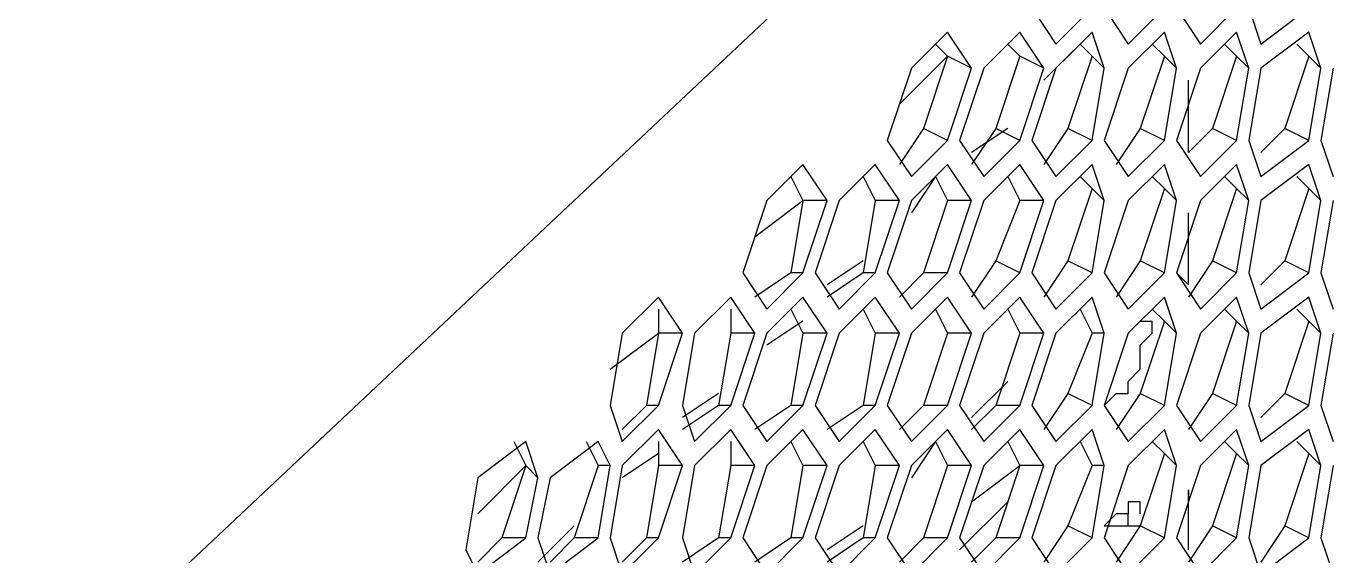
# Model space of a CAD drawing. Header units: millimetres. Extents: x 929 to 1725, y 58 to 532.
# Drawn here: x 1084.45 to 1097.09, y 397.95 to 403.1 of the extents above; entities that cross this region are included whole.
import ezdxf

# ---------------------------------------------------------------- set-up
doc = ezdxf.new("R2010")
doc.units = ezdxf.units.MM
doc.header["$MEASUREMENT"] = 0
doc.layers.add('TT-WIRE-EQPM', color=6, linetype='CONTINUOUS')

msp = doc.modelspace()

# ---------------------------------------------------------------- linework, layer by layer
at = {"layer": 'TT-WIRE-EQPM', "linetype": 'Continuous'}
for points in [[(1137.40977, 446.23357), (1081.93205, 394.03301)], [(1094.22142, 403.2793), (1094.4555, 402.92817)], [(1094.4555, 402.92817), (1094.80663, 403.2793)], [(1094.92367, 403.2793), (1095.15775, 402.92817)], [(1095.15775, 402.92817), (1095.50887, 403.2793)], [(1095.62592, 403.2793), (1095.86, 402.92817)], [(1095.86, 402.92817), (1096.21112, 403.2793)], [(1096.32817, 403.2793), (1096.44521, 402.92817)], [(1096.44521, 402.92817), (1096.91337, 403.2793)], [(1093.40213, 403.04521), (1093.051, 402.69409)], [(1093.63621, 402.69409), (1093.40213, 403.04521)], [(1094.10438, 403.04521), (1093.75325, 402.69409)], [(1094.33846, 402.69409), (1094.10438, 403.04521)], [(1094.80663, 403.04521), (1094.4555, 402.69409)], [(1094.92367, 402.69409), (1094.80663, 403.04521)], [(1095.50887, 403.04521), (1095.15775, 402.69409)], [(1095.62592, 402.69409), (1095.50887, 403.04521)], [(1096.21112, 403.04521), (1095.86, 402.69409)], [(1096.32817, 402.69409), (1096.21112, 403.04521)], [(1096.91337, 403.04521), (1096.44521, 402.69409)], [(1097.03042, 402.69409), (1096.91337, 403.04521)], [(1093.28508, 402.92817), (1093.40213, 402.81113)], [(1093.98733, 402.92817), (1094.10438, 402.81113)], [(1094.68958, 402.92817), (1094.33846, 402.57705)], [(1094.68958, 402.92817), (1094.80663, 402.81113)], [(1095.39183, 402.92817), (1095.50887, 402.81113)], [(1096.09408, 402.92817), (1096.21112, 402.81113)], [(1096.79633, 402.92817), (1096.91337, 402.81113)], [(1092.93396, 402.34296), (1093.40213, 402.81113)], [(1093.40213, 402.81113), (1093.16804, 402.10888)], [(1093.63621, 402.69409), (1093.40213, 402.81113)], [(1094.10438, 402.81113), (1093.87029, 402.10888)], [(1094.33846, 402.69409), (1094.10438, 402.81113)], [(1094.80663, 402.81113), (1094.57254, 402.10888)], [(1094.92367, 402.69409), (1094.80663, 402.81113)], [(1095.50887, 402.81113), (1095.27479, 402.10888)], [(1095.62592, 402.69409), (1095.50887, 402.81113)], [(1096.21112, 402.81113), (1095.97704, 402.10888)], [(1096.32817, 402.69409), (1096.21112, 402.81113)], [(1096.91337, 402.81113), (1096.67929, 402.10888)], [(1097.03042, 402.69409), (1096.91337, 402.81113)], [(1093.051, 402.69409), (1092.81692, 401.99184)], [(1093.40213, 401.99184), (1093.63621, 402.69409)], [(1093.75325, 402.69409), (1093.51917, 401.99184)], [(1094.10438, 401.99184), (1094.33846, 402.69409)], [(1094.4555, 402.69409), (1094.22142, 401.99184)], [(1094.80663, 401.99184), (1094.92367, 402.69409)], [(1095.15775, 402.69409), (1094.92367, 401.99184)], [(1095.50887, 401.99184), (1095.62592, 402.69409)], [(1095.86, 402.69409), (1095.62592, 401.99184)], [(1096.21112, 401.99184), (1096.32817, 402.69409)], [(1096.44521, 402.69409), (1096.32817, 401.99184)], [(1096.91337, 401.99184), (1097.03042, 402.69409)], [(1097.14746, 402.69409), (1097.03042, 401.99184)], [(1095.74296, 401.8748), (1095.74296, 402.57705)], [(1093.16804, 402.10888), (1092.93396, 401.75776)], [(1093.40213, 401.99184), (1093.16804, 402.10888)], [(1093.87029, 402.10888), (1093.63621, 401.75776)], [(1093.98733, 402.10888), (1093.63621, 401.8748)], [(1094.10438, 401.99184), (1093.87029, 402.10888)], [(1094.57254, 402.10888), (1094.33846, 401.75776)], [(1094.80663, 401.99184), (1094.57254, 402.10888)], [(1095.27479, 402.10888), (1095.04071, 401.75776)], [(1095.50887, 401.99184), (1095.27479, 402.10888)], [(1095.97704, 402.10888), (1095.74296, 401.8748)], [(1096.21112, 401.99184), (1095.97704, 402.10888)], [(1096.67929, 402.10888), (1096.44521, 401.8748)], [(1096.91337, 401.99184), (1096.67929, 402.10888)], [(1092.81692, 401.99184), (1093.051, 401.64072)], [(1093.051, 401.64072), (1093.40213, 401.99184)], [(1093.51917, 401.99184), (1093.75325, 401.64072)], [(1093.75325, 401.64072), (1094.10438, 401.99184)], [(1094.22142, 401.99184), (1094.4555, 401.64072)], [(1094.4555, 401.64072), (1094.80663, 401.99184)], [(1094.92367, 401.99184), (1095.15775, 401.64072)], [(1095.15775, 401.64072), (1095.50887, 401.99184)], [(1095.62592, 401.99184), (1095.86, 401.64072)], [(1095.86, 401.64072), (1096.21112, 401.99184)], [(1096.32817, 401.99184), (1096.44521, 401.64072)], [(1096.44521, 401.64072), (1096.91337, 401.99184)], [(1097.03042, 401.99184), (1097.14746, 401.64072)], [(1091.99763, 401.75776), (1091.6465, 401.40663)], [(1092.23171, 401.40663), (1091.99763, 401.75776)], [(1092.69988, 401.75776), (1092.34875, 401.40663)], [(1092.93396, 401.40663), (1092.69988, 401.75776)], [(1093.40213, 401.75776), (1093.051, 401.40663)], [(1093.63621, 401.40663), (1093.40213, 401.75776)], [(1094.10438, 401.75776), (1093.75325, 401.40663)], [(1094.33846, 401.40663), (1094.10438, 401.75776)], [(1094.80663, 401.75776), (1094.4555, 401.40663)], [(1094.92367, 401.40663), (1094.80663, 401.75776)], [(1095.50887, 401.75776), (1095.15775, 401.40663)], [(1095.62592, 401.40663), (1095.50887, 401.75776)], [(1096.21112, 401.75776), (1095.86, 401.40663)], [(1096.32817, 401.40663), (1096.21112, 401.75776)], [(1096.91337, 401.75776), (1096.44521, 401.40663)], [(1097.03042, 401.40663), (1096.91337, 401.75776)], [(1091.88059, 401.64072), (1091.99763, 401.40663)], [(1092.58283, 401.64072), (1092.69988, 401.40663)], [(1093.28508, 401.64072), (1093.051, 401.28959)], [(1093.28508, 401.64072), (1093.40213, 401.40663)], [(1093.98733, 401.64072), (1094.10438, 401.40663)], [(1094.68958, 401.64072), (1094.80663, 401.52367)], [(1095.39183, 401.64072), (1095.50887, 401.52367)], [(1096.09408, 401.64072), (1096.21112, 401.52367)], [(1096.79633, 401.64072), (1096.91337, 401.52367)], [(1094.80663, 401.52367), (1094.57254, 400.82142)], [(1094.92367, 401.40663), (1094.80663, 401.52367)], [(1095.50887, 401.52367), (1095.27479, 400.82142)], [(1095.62592, 401.40663), (1095.50887, 401.52367)], [(1096.21112, 401.52367), (1095.97704, 400.82142)], [(1096.32817, 401.40663), (1096.21112, 401.52367)], [(1096.91337, 401.52367), (1096.67929, 400.82142)], [(1097.03042, 401.40663), (1096.91337, 401.52367)], [(1091.6465, 401.40663), (1091.41242, 400.70438)], [(1091.52946, 401.05551), (1091.99763, 401.40663)], [(1091.99763, 401.40663), (1091.88059, 400.70438)], [(1092.23171, 401.40663), (1091.99763, 401.40663)], [(1091.99763, 400.70438), (1092.23171, 401.40663)], [(1092.34875, 401.40663), (1092.11467, 400.70438)], [(1092.69988, 401.40663), (1092.58283, 400.70438)], [(1092.93396, 401.40663), (1092.69988, 401.40663)], [(1092.69988, 400.70438), (1092.93396, 401.40663)], [(1093.051, 401.40663), (1092.81692, 400.70438)], [(1093.40213, 401.40663), (1093.16804, 400.70438)], [(1093.63621, 401.40663), (1093.40213, 401.40663)], [(1093.40213, 400.70438), (1093.63621, 401.40663)], [(1093.75325, 401.40663), (1093.51917, 400.70438)], [(1094.10438, 401.40663), (1093.87029, 400.82142)], [(1094.33846, 401.40663), (1094.10438, 401.40663)], [(1094.10438, 400.70438), (1094.33846, 401.40663)], [(1094.4555, 401.40663), (1094.22142, 400.70438)], [(1094.80663, 400.70438), (1094.92367, 401.40663)], [(1095.15775, 401.40663), (1094.92367, 400.70438)], [(1095.50887, 400.70438), (1095.62592, 401.40663)], [(1095.86, 401.40663), (1095.62592, 400.70438)], [(1096.21112, 400.70438), (1096.32817, 401.40663)], [(1096.44521, 401.40663), (1096.32817, 400.70438)], [(1096.91337, 400.70438), (1097.03042, 401.40663)], [(1097.14746, 401.40663), (1097.03042, 400.70438)], [(1095.74296, 400.58734), (1095.74296, 401.28959)], [(1091.41242, 400.70438), (1091.6465, 400.35326)], [(1091.88059, 400.70438), (1091.52946, 400.4703)], [(1091.6465, 400.35326), (1091.99763, 400.70438)], [(1091.99763, 400.70438), (1091.88059, 400.70438)], [(1092.11467, 400.70438), (1092.34875, 400.35326)], [(1092.58283, 400.82142), (1092.23171, 400.58734)], [(1092.58283, 400.70438), (1092.23171, 400.4703)], [(1092.34875, 400.35326), (1092.69988, 400.70438)], [(1092.69988, 400.70438), (1092.58283, 400.70438)], [(1092.81692, 400.70438), (1093.051, 400.35326)], [(1093.16804, 400.70438), (1092.93396, 400.4703)], [(1093.051, 400.35326), (1093.40213, 400.70438)], [(1093.40213, 400.70438), (1093.16804, 400.70438)], [(1093.51917, 400.70438), (1093.75325, 400.35326)], [(1093.87029, 400.82142), (1093.63621, 400.4703)], [(1093.75325, 400.35326), (1094.10438, 400.70438)], [(1094.10438, 400.70438), (1093.87029, 400.82142)], [(1094.22142, 400.70438), (1094.4555, 400.35326)], [(1094.57254, 400.82142), (1094.33846, 400.4703)], [(1094.4555, 400.35326), (1094.80663, 400.70438)], [(1094.80663, 400.70438), (1094.57254, 400.82142)], [(1094.92367, 400.70438), (1095.15775, 400.35326)], [(1095.27479, 400.82142), (1095.04071, 400.4703)], [(1095.15775, 400.35326), (1095.50887, 400.70438)], [(1095.50887, 400.70438), (1095.27479, 400.82142)], [(1095.62592, 400.70438), (1095.86, 400.35326)], [(1095.62592, 400.70438), (1095.74296, 400.58734)], [(1095.97704, 400.82142), (1095.74296, 400.4703)], [(1095.86, 400.35326), (1096.21112, 400.70438)], [(1096.21112, 400.70438), (1095.97704, 400.82142)], [(1096.32817, 400.70438), (1096.44521, 400.35326)], [(1096.67929, 400.82142), (1096.44521, 400.58734)], [(1096.44521, 400.35326), (1096.91337, 400.70438)], [(1096.91337, 400.70438), (1096.67929, 400.82142)], [(1097.03042, 400.70438), (1097.14746, 400.35326)], [(1090.59313, 400.4703), (1090.242, 400.11917)], [(1090.82721, 400.11917), (1090.59313, 400.4703)], [(1091.29538, 400.4703), (1090.94425, 400.11917)], [(1091.52946, 400.11917), (1091.29538, 400.4703)], [(1091.99763, 400.4703), (1091.6465, 400.11917)], [(1092.23171, 400.11917), (1091.99763, 400.4703)], [(1092.69988, 400.4703), (1092.34875, 400.11917)], [(1092.93396, 400.11917), (1092.69988, 400.4703)], [(1093.40213, 400.4703), (1093.051, 400.11917)], [(1093.63621, 400.11917), (1093.40213, 400.4703)], [(1094.10438, 400.4703), (1093.75325, 400.11917)], [(1094.33846, 400.11917), (1094.10438, 400.4703)], [(1094.80663, 400.4703), (1094.4555, 400.11917)], [(1094.92367, 400.11917), (1094.80663, 400.4703)], [(1095.50887, 400.4703), (1095.15775, 400.11917)], [(1095.62592, 400.11917), (1095.50887, 400.4703)], [(1096.21112, 400.4703), (1095.86, 400.11917)], [(1096.32817, 400.11917), (1096.21112, 400.4703)], [(1096.91337, 400.4703), (1096.44521, 400.11917)], [(1097.03042, 400.11917), (1096.91337, 400.4703)], [(1090.59313, 400.35326), (1090.59313, 400.11917)], [(1091.29538, 400.35326), (1091.29538, 400.11917)], [(1091.88059, 400.35326), (1091.99763, 400.11917)], [(1092.58283, 400.35326), (1092.69988, 400.11917)], [(1093.28508, 400.35326), (1093.40213, 400.11917)], [(1093.98733, 400.35326), (1094.10438, 400.11917)], [(1094.68958, 400.35326), (1094.80663, 400.11917)], [(1095.39183, 400.35326), (1095.50887, 400.23622)], [(1096.09408, 400.35326), (1096.21112, 400.23622)], [(1096.79633, 400.35326), (1096.91337, 400.23622)], [(1091.99763, 400.23622), (1091.6465, 400.00213)], [(1095.04071, 399.53397), (1095.15775, 399.53397), (1095.15775, 399.53397), (1095.15775, 399.65101), (1095.27479, 399.76805), (1095.27479, 399.76805), (1095.27479, 399.88509), (1095.27479, 400.00213), (1095.39183, 400.11917), (1095.39183, 400.11917), (1095.39183, 400.23622)], [(1095.50887, 400.23622), (1095.27479, 399.53397)], [(1095.27479, 400.23622), (1095.39183, 400.23622)], [(1095.62592, 400.11917), (1095.50887, 400.23622)], [(1096.21112, 400.23622), (1095.97704, 399.53397)], [(1096.32817, 400.11917), (1096.21112, 400.23622)], [(1096.91337, 400.23622), (1096.67929, 399.53397)], [(1097.03042, 400.11917), (1096.91337, 400.23622)], [(1090.242, 400.11917), (1090.12496, 399.41692)], [(1090.12496, 399.76805), (1090.59313, 400.11917)], [(1090.59313, 400.11917), (1090.47609, 399.41692)], [(1090.82721, 400.11917), (1090.59313, 400.11917)], [(1090.59313, 399.41692), (1090.82721, 400.11917)], [(1090.94425, 400.11917), (1090.82721, 399.41692)], [(1091.29538, 400.11917), (1091.17834, 399.41692)], [(1091.52946, 400.11917), (1091.29538, 400.11917)], [(1091.29538, 399.41692), (1091.52946, 400.11917)], [(1091.6465, 400.11917), (1091.41242, 399.41692)], [(1091.99763, 400.11917), (1091.88059, 399.41692)], [(1092.23171, 400.11917), (1091.99763, 400.11917)], [(1091.99763, 399.41692), (1092.23171, 400.11917)], [(1092.34875, 400.11917), (1092.11467, 399.41692)], [(1092.69988, 400.11917), (1092.58283, 399.41692)], [(1092.93396, 400.11917), (1092.69988, 400.11917)], [(1092.69988, 399.41692), (1092.93396, 400.11917)], [(1093.051, 400.11917), (1092.81692, 399.41692)], [(1093.40213, 400.11917), (1093.16804, 399.41692)], [(1093.63621, 400.11917), (1093.40213, 400.11917)], [(1093.40213, 399.41692), (1093.63621, 400.11917)], [(1093.75325, 400.11917), (1093.51917, 399.41692)], [(1094.10438, 400.11917), (1093.87029, 399.41692)], [(1094.33846, 400.11917), (1094.10438, 400.11917)], [(1094.10438, 399.41692), (1094.33846, 400.11917)], [(1094.4555, 400.11917), (1094.22142, 399.41692)], [(1094.80663, 400.11917), (1094.57254, 399.53397)], [(1094.92367, 400.11917), (1094.80663, 400.11917)], [(1094.80663, 399.41692), (1094.92367, 400.11917)], [(1095.15775, 400.11917), (1094.92367, 399.41692)], [(1095.50887, 399.41692), (1095.62592, 400.11917)], [(1095.86, 400.11917), (1095.62592, 399.41692)], [(1096.21112, 399.41692), (1096.32817, 400.11917)], [(1096.44521, 400.11917), (1096.32817, 399.41692)], [(1096.91337, 399.41692), (1097.03042, 400.11917)], [(1097.14746, 400.11917), (1097.03042, 399.41692)], [(1093.98733, 399.65101), (1093.63621, 399.29988)], [(1091.17834, 399.53397), (1090.82721, 399.29988)], [(1094.57254, 399.53397), (1094.33846, 399.18284)], [(1094.80663, 399.41692), (1094.57254, 399.53397)], [(1094.92367, 399.41692), (1095.04071, 399.53397)], [(1095.27479, 399.53397), (1095.04071, 399.18284)], [(1095.50887, 399.41692), (1095.27479, 399.53397)], [(1095.97704, 399.53397), (1095.74296, 399.18284)], [(1096.21112, 399.41692), (1095.97704, 399.53397)], [(1096.67929, 399.53397), (1096.44521, 399.29988)], [(1096.91337, 399.41692), (1096.67929, 399.53397)], [(1090.12496, 399.41692), (1090.242, 399.0658)], [(1090.47609, 399.41692), (1090.242, 399.18284)], [(1090.242, 399.0658), (1090.59313, 399.41692)], [(1090.59313, 399.41692), (1090.47609, 399.41692)], [(1091.17834, 399.41692), (1090.82721, 399.18284)], [(1090.82721, 399.41692), (1090.94425, 399.0658)], [(1090.94425, 399.0658), (1091.29538, 399.41692)], [(1091.29538, 399.41692), (1091.17834, 399.41692)], [(1091.41242, 399.41692), (1091.6465, 399.0658)], [(1091.88059, 399.41692), (1091.52946, 399.18284)], [(1091.6465, 399.0658), (1091.99763, 399.41692)], [(1091.99763, 399.41692), (1091.88059, 399.41692)], [(1092.11467, 399.41692), (1092.34875, 399.0658)], [(1092.58283, 399.41692), (1092.23171, 399.18284)], [(1092.34875, 399.0658), (1092.69988, 399.41692)], [(1092.69988, 399.41692), (1092.58283, 399.41692)], [(1092.81692, 399.41692), (1093.051, 399.0658)], [(1093.16804, 399.41692), (1092.93396, 399.18284)], [(1093.051, 399.0658), (1093.40213, 399.41692)], [(1093.40213, 399.41692), (1093.16804, 399.41692)], [(1093.51917, 399.41692), (1093.75325, 399.0658)], [(1093.87029, 399.41692), (1093.63621, 399.18284)], [(1093.75325, 399.0658), (1094.10438, 399.41692)], [(1094.10438, 399.41692), (1093.87029, 399.41692)], [(1094.22142, 399.41692), (1094.4555, 399.0658)], [(1094.4555, 399.0658), (1094.80663, 399.41692)], [(1094.92367, 399.41692), (1095.15775, 399.0658)], [(1095.15775, 399.0658), (1095.50887, 399.41692)], [(1095.62592, 399.41692), (1095.86, 399.0658)], [(1095.86, 399.0658), (1096.21112, 399.41692)], [(1096.32817, 399.41692), (1096.44521, 399.0658)], [(1096.44521, 399.0658), (1096.91337, 399.41692)], [(1097.03042, 399.41692), (1097.14746, 399.0658)], [(1089.30567, 399.0658), (1088.8375, 398.71467)], [(1089.18863, 399.0658), (1089.30567, 398.83172)], [(1089.42271, 398.71467), (1089.30567, 399.0658)], [(1090.00792, 399.0658), (1089.53975, 398.71467)], [(1089.89088, 399.0658), (1090.00792, 398.83172)], [(1090.12496, 398.83172), (1090.00792, 399.0658)], [(1090.59313, 399.18284), (1090.242, 398.83172)], [(1090.82721, 398.83172), (1090.59313, 399.18284)], [(1090.59313, 399.0658), (1090.59313, 398.83172)], [(1091.29538, 399.18284), (1090.94425, 398.83172)], [(1091.52946, 398.83172), (1091.29538, 399.18284)], [(1091.29538, 399.0658), (1091.29538, 398.83172)], [(1091.99763, 399.18284), (1091.6465, 398.83172)], [(1091.88059, 399.0658), (1091.99763, 398.83172)], [(1092.23171, 398.83172), (1091.99763, 399.18284)], [(1092.69988, 399.18284), (1092.34875, 398.83172)], [(1092.58283, 399.0658), (1092.69988, 398.83172)], [(1092.93396, 398.83172), (1092.69988, 399.18284)], [(1093.40213, 399.18284), (1093.051, 398.83172)], [(1093.28508, 399.0658), (1093.051, 398.71467)], [(1093.28508, 399.0658), (1093.40213, 398.83172)], [(1093.63621, 398.83172), (1093.40213, 399.18284)], [(1094.10438, 399.18284), (1093.75325, 398.83172)], [(1093.98733, 399.0658), (1094.10438, 398.83172)], [(1094.33846, 398.83172), (1094.10438, 399.18284)], [(1094.80663, 399.18284), (1094.4555, 398.83172)], [(1094.68958, 399.0658), (1094.80663, 398.83172)], [(1094.92367, 398.83172), (1094.80663, 399.18284)], [(1095.50887, 399.18284), (1095.15775, 398.83172)], [(1095.39183, 399.0658), (1095.50887, 398.94876)], [(1095.62592, 398.83172), (1095.50887, 399.18284)], [(1096.21112, 399.18284), (1095.86, 398.83172)], [(1096.09408, 399.0658), (1096.21112, 398.94876)], [(1096.32817, 398.83172), (1096.21112, 399.18284)], [(1096.91337, 399.18284), (1096.44521, 398.83172)], [(1096.79633, 399.0658), (1096.91337, 398.94876)], [(1097.03042, 398.83172), (1096.91337, 399.18284)], [(1090.59313, 398.94876), (1090.242, 398.71467)], [(1095.50887, 398.94876), (1095.27479, 398.24651)], [(1095.62592, 398.83172), (1095.50887, 398.94876)], [(1096.21112, 398.94876), (1095.97704, 398.24651)], [(1096.32817, 398.83172), (1096.21112, 398.94876)], [(1096.91337, 398.94876), (1096.67929, 398.24651)], [(1097.03042, 398.83172), (1096.91337, 398.94876)], [(1088.8375, 398.36355), (1089.30567, 398.83172)], [(1089.30567, 398.83172), (1089.07159, 398.12947)], [(1089.42271, 398.71467), (1089.30567, 398.83172)], [(1090.00792, 398.83172), (1089.77384, 398.12947)], [(1090.12496, 398.83172), (1090.00792, 398.83172)], [(1090.00792, 398.12947), (1090.12496, 398.83172)], [(1090.242, 398.83172), (1090.12496, 398.12947)], [(1090.59313, 398.83172), (1090.47609, 398.12947)], [(1090.82721, 398.83172), (1090.59313, 398.83172)], [(1090.59313, 398.12947), (1090.82721, 398.83172)], [(1090.94425, 398.83172), (1090.82721, 398.12947)], [(1091.29538, 398.83172), (1091.17834, 398.12947)], [(1091.52946, 398.83172), (1091.29538, 398.83172)], [(1091.29538, 398.12947), (1091.52946, 398.83172)], [(1091.6465, 398.83172), (1091.41242, 398.12947)], [(1091.99763, 398.83172), (1091.88059, 398.12947)], [(1092.23171, 398.83172), (1091.99763, 398.83172)], [(1091.99763, 398.12947), (1092.23171, 398.83172)], [(1092.34875, 398.83172), (1092.11467, 398.12947)], [(1092.69988, 398.83172), (1092.58283, 398.12947)], [(1092.93396, 398.83172), (1092.69988, 398.83172)], [(1092.69988, 398.12947), (1092.93396, 398.83172)], [(1093.051, 398.83172), (1092.81692, 398.12947)], [(1093.40213, 398.83172), (1093.16804, 398.12947)], [(1093.63621, 398.83172), (1093.40213, 398.83172)], [(1093.40213, 398.12947), (1093.63621, 398.83172)], [(1093.75325, 398.83172), (1093.51917, 398.12947)], [(1093.63621, 398.48059), (1094.10438, 398.83172)], [(1094.10438, 398.83172), (1093.87029, 398.12947)], [(1094.33846, 398.83172), (1094.10438, 398.83172)], [(1094.10438, 398.12947), (1094.33846, 398.83172)], [(1094.4555, 398.83172), (1094.22142, 398.12947)], [(1094.80663, 398.83172), (1094.57254, 398.24651)], [(1094.92367, 398.83172), (1094.80663, 398.83172)], [(1094.80663, 398.12947), (1094.92367, 398.83172)], [(1095.15775, 398.83172), (1094.92367, 398.12947)], [(1095.50887, 398.12947), (1095.62592, 398.83172)], [(1095.86, 398.83172), (1095.62592, 398.12947)], [(1096.21112, 398.12947), (1096.32817, 398.83172)], [(1096.44521, 398.83172), (1096.32817, 398.12947)], [(1096.91337, 398.12947), (1097.03042, 398.83172)], [(1097.14746, 398.83172), (1097.03042, 398.12947)], [(1088.8375, 398.71467), (1088.72046, 398.01243)], [(1089.30567, 398.12947), (1089.42271, 398.71467)], [(1089.53975, 398.71467), (1089.42271, 398.12947)], [(1095.74296, 398.59763), (1095.74296, 398.48059)], [(1095.74296, 398.01243), (1095.74296, 398.59763)], [(1093.51917, 398.01243), (1093.98733, 398.48059)], [(1095.27479, 398.36355), (1095.27479, 398.36355), (1095.27479, 398.36355), (1095.27479, 398.36355), (1095.27479, 398.48059), (1095.27479, 398.48059), (1095.15775, 398.48059), (1095.15775, 398.48059), (1095.15775, 398.36355), (1095.04071, 398.36355), (1095.04071, 398.36355)], [(1095.04071, 398.36355), (1094.92367, 398.24651)], [(1095.15775, 398.24651), (1095.15775, 398.24651), (1095.15775, 398.24651), (1095.15775, 398.36355), (1095.15775, 398.36355), (1095.15775, 398.36355), (1095.15775, 398.36355), (1095.15775, 398.36355), (1095.15775, 398.36355), (1095.15775, 398.36355), (1095.04071, 398.36355)], [(1089.77384, 398.24651), (1089.42271, 397.89538)], [(1092.58283, 398.24651), (1092.23171, 398.01243)], [(1094.57254, 398.24651), (1094.33846, 397.89538)], [(1094.80663, 398.12947), (1094.57254, 398.24651)], [(1094.92367, 398.24651), (1095.15775, 398.24651)], [(1095.27479, 398.24651), (1095.04071, 397.89538)], [(1095.15775, 398.24651), (1095.27479, 398.24651)], [(1095.50887, 398.12947), (1095.27479, 398.24651)], [(1095.97704, 398.24651), (1095.74296, 397.89538)], [(1096.21112, 398.12947), (1095.97704, 398.24651)], [(1096.67929, 398.24651), (1096.44521, 397.89538)], [(1096.91337, 398.12947), (1096.67929, 398.24651)], [(1089.07159, 398.12947), (1088.8375, 397.89538)], [(1088.8375, 397.77834), (1089.30567, 398.12947)], [(1089.30567, 398.12947), (1089.07159, 398.12947)], [(1089.42271, 398.12947), (1089.53975, 397.77834)], [(1089.77384, 398.12947), (1089.53975, 397.89538)], [(1089.53975, 397.77834), (1090.00792, 398.12947)], [(1090.00792, 398.12947), (1089.77384, 398.12947)], [(1090.12496, 398.12947), (1090.242, 397.77834)], [(1090.47609, 398.12947), (1090.242, 397.89538)], [(1090.242, 397.77834), (1090.59313, 398.12947)], [(1090.59313, 398.12947), (1090.47609, 398.12947)], [(1091.17834, 398.12947), (1090.82721, 397.89538)], [(1090.82721, 398.12947), (1090.94425, 397.77834)], [(1090.94425, 397.77834), (1091.29538, 398.12947)], [(1091.29538, 398.12947), (1091.17834, 398.12947)], [(1091.41242, 398.12947), (1091.6465, 397.77834)], [(1091.88059, 398.12947), (1091.52946, 397.89538)], [(1091.6465, 397.77834), (1091.99763, 398.12947)], [(1091.99763, 398.12947), (1091.88059, 398.12947)], [(1092.11467, 398.12947), (1092.34875, 397.77834)], [(1092.58283, 398.12947), (1092.23171, 397.89538)], [(1092.34875, 397.77834), (1092.69988, 398.12947)], [(1092.69988, 398.12947), (1092.58283, 398.12947)], [(1092.81692, 398.12947), (1093.051, 397.77834)], [(1093.16804, 398.12947), (1092.93396, 397.89538)], [(1093.051, 397.77834), (1093.40213, 398.12947)], [(1093.40213, 398.12947), (1093.16804, 398.12947)], [(1093.51917, 398.12947), (1093.75325, 397.77834)], [(1093.87029, 398.12947), (1093.63621, 397.89538)], [(1093.75325, 397.77834), (1094.10438, 398.12947)], [(1094.10438, 398.12947), (1093.87029, 398.12947)], [(1094.22142, 398.12947), (1094.4555, 397.77834)], [(1094.4555, 397.77834), (1094.80663, 398.12947)], [(1094.92367, 398.12947), (1095.15775, 397.77834)], [(1095.15775, 397.77834), (1095.50887, 398.12947)], [(1095.62592, 398.12947), (1095.86, 397.77834)], [(1095.86, 397.77834), (1096.21112, 398.12947)], [(1096.32817, 398.12947), (1096.44521, 397.77834)], [(1096.44521, 397.77834), (1096.91337, 398.12947)], [(1097.03042, 398.12947), (1097.14746, 397.77834)], [(1088.72046, 398.01243), (1088.8375, 397.77834)]]:
    msp.add_lwpolyline(points, dxfattribs=at)

doc.saveas('drawing.dxf')
